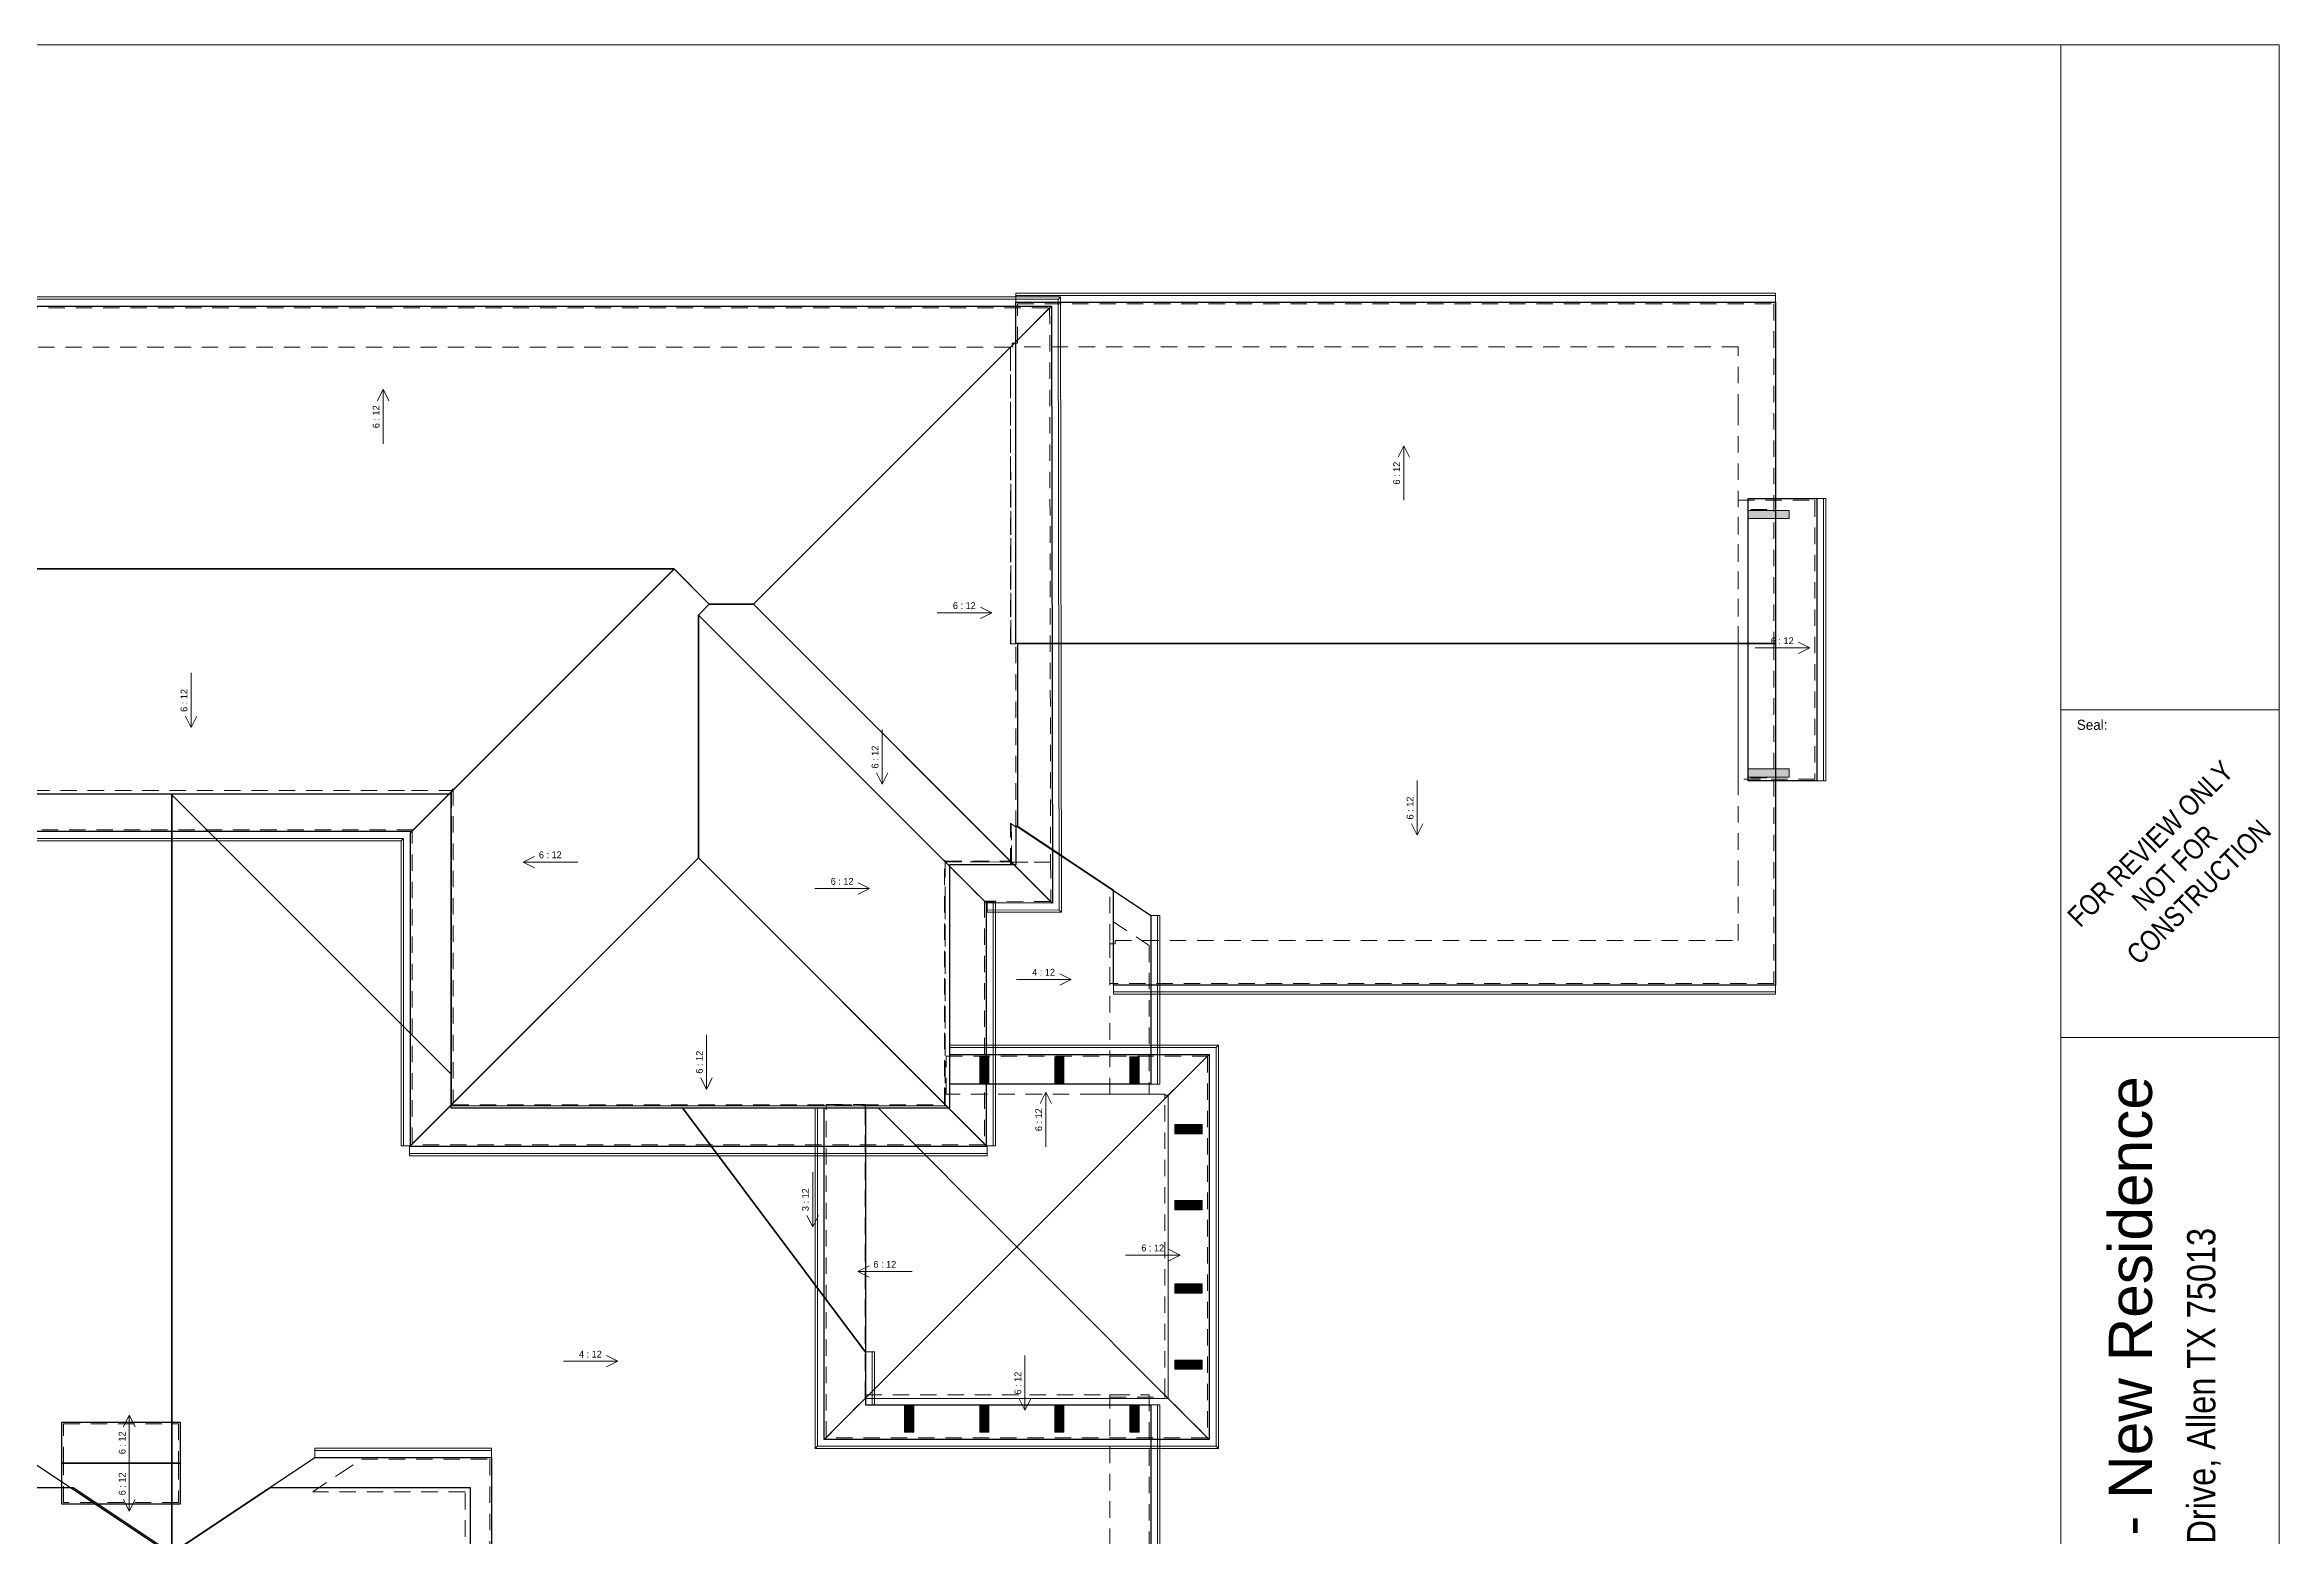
# Model space of a CAD drawing. Header units: inches. Extents: x 0.6 to 35.4, y -22.9 to 0.3.
# Drawn here: x 14.93 to 35.38, y -13.4 to 0.25 of the extents above; entities that cross this region are included whole.
import ezdxf

# ---------------------------------------------------------------- set-up
doc = ezdxf.new("R2010")
doc.units = ezdxf.units.IN
doc.header["$MEASUREMENT"] = 0
doc.linetypes.add('Dash', pattern=[0.225, 0.15, -0.075])
doc.layers.add('CAD_  Default', color=7, linetype='Continuous', lineweight=18, true_color=0x000000)
doc.layers.add('Layout Box Export Contents', color=7, linetype='Continuous', lineweight=0, true_color=0x000000)

# ---------------------------------------------------------------- blocks, each defined once
blk = doc.blocks.new('Shaped Corbel 1')
at = {"layer": 'Layout Box Export Contents', "color": 252, "linetype": 'Continuous', "lineweight": 0, "true_color": 0x969696, "transparency": 33554687}
blk.add_lwpolyline([(2.9, 18.5), (3, 18.5), (3, 18.4), (3, 0.1), (3, 0), (2.9, 0), (-2.9, 0), (-3, 0), (-3, 0.1), (-3, 18.4), (-3, 18.5), (-2.9, 18.5)], close=True, dxfattribs=at)
at = {"layer": 'Layout Box Export Contents', "color": 7, "linetype": 'Continuous', "lineweight": 0, "true_color": 0xffffff, "transparency": 33554687}
for points in [[(2.9, 18.5), (3, 18.4), (2.9, 18.5), (-3, 18.4)], [(-2.9, 18.5), (2.9, 18.5), (-2.9, 18.5), (-3, 18.4)], [(-2.9, 18.5), (-3, 18.4), (-2.9, 18.5), (-3, 18.5)], [(3, 18.4), (3, 0.1), (3, 18.4), (-3, 0.1)], [(-3, 0.1), (-3, 18.4), (-3, 0.1), (3, 18.4)], [(3, 18.5), (3, 18.4), (3, 18.5), (2.9, 18.5)], [(-2.9, 0), (-3, 0.1), (-2.9, 0), (2.9, 0)], [(2.9, 0), (-3, 0.1), (2.9, 0), (3, 0.1)], [(-2.9, 0), (-3, 0), (-2.9, 0), (-3, 0.1)], [(3, 0), (2.9, 0), (3, 0), (3, 0.1)]]:
    blk.add_solid(points, dxfattribs=at)
blk = doc.blocks.new('Elegant')
at = {"layer": 'Layout Box Export Contents', "color": 252, "linetype": 'Continuous', "lineweight": 0, "true_color": 0x969696, "transparency": 33554687}
for p, q in [((0.56, 8.9), (0.44, 8.5)), ((0.54, 7.58), (0.44, 7.45))]:
    blk.add_line(p, q, dxfattribs=at)
blk.add_lwpolyline([(-0.56, 13.88), (0.44, 13.88), (0.44, 0), (-0.56, 0)], close=True, dxfattribs=at)
for points in [[(0.44, 13.12), (0.56, 13), (0.56, 7.54)], [(0.56, 7.61), (0.44, 8.13), (0.56, 7.73), (0.44, 8.27), (0.56, 7.87), (0.44, 8.36), (0.56, 8.01), (0.44, 8.4), (0.56, 8.13)]]:
    blk.add_lwpolyline(points, dxfattribs=at)
at = {"layer": 'Layout Box Export Contents', "color": 7, "linetype": 'Continuous', "lineweight": 0, "true_color": 0xffffff, "transparency": 33554687}
for points in [[(-0.56, 0), (-0.56, 13.88), (-0.56, 0), (0.44, 13.88)], [(0.44, 13.88), (0.44, 0), (0.44, 13.88), (-0.56, 0)]]:
    blk.add_solid(points, dxfattribs=at)

msp = doc.modelspace()

# ---------------------------------------------------------------- linework, layer by layer
at = {"layer": 'CAD_  Default', "transparency": 33554687}
for p, q in [((0.625, 0.253), (35.385, 0.253)), ((33.385, 0.253), (33.385, -22.913)), ((35.385, 0.253), (35.385, -22.913)), ((33.385, -5.834), (35.385, -5.834))]:
    msp.add_line(p, q, dxfattribs=at)
msp.add_lwpolyline([(33.385, -8.834), (35.385, -8.834)], dxfattribs=at)
at = {"layer": 'Layout Box Export Contents', "color": 18, "linetype": 'Continuous', "lineweight": 18, "true_color": 0x000000, "transparency": 33554687}
for p, q in [((23.819, -2.042), (30.773, -2.042)), ((24.208, -2.077), (11.638, -2.077)), ((24.229, -2.056), (24.208, -2.077)), ((24.208, -2.077), (24.218, -7.667)), ((31.213, -6.484), (31.213, -3.901)), ((18.648, -9.165), (16.095, -6.612)), ((11.638, -7.012), (18.217, -7.012)), ((18.217, -7.012), (18.196, -7.033)), ((18.217, -7.012), (18.217, -9.824)), ((24.218, -7.667), (23.558, -7.665)), ((23.613, -9.824), (23.613, -7.595)), ((24.218, -7.667), (24.239, -7.688)), ((25.118, -7.716), (25.118, -9.262)), ((24.713, -8.417), (30.773, -8.417)), ((23.215, -8.926), (25.654, -8.926)), ((25.675, -8.905), (25.654, -8.926)), ((25.654, -8.926), (25.654, -12.575)), ((22.005, -12.575), (22.005, -9.479)), ((23.559, -9.896), (18.27, -9.896)), ((22.507, -11.712), (22.507, -12.197)), ((25.118, -12.197), (25.118, -14.749)), ((17.404, -12.615), (19.022, -12.615)), ((21.984, -12.596), (22.005, -12.575)), ((22.005, -12.575), (25.654, -12.575)), ((25.675, -12.596), (25.654, -12.575))]:
    msp.add_line(p, q, dxfattribs=at)
at = {"layer": 'Layout Box Export Contents', "color": 156, "linetype": 'Continuous', "lineweight": 18, "true_color": 0x004080, "transparency": 33554687}
for p, q in [((18.03, -2.901), (17.978, -3.005)), ((18.03, -2.901), (18.03, -3.401)), ((18.03, -2.901), (18.083, -3.005)), ((27.371, -3.417), (27.319, -3.521)), ((27.371, -3.417), (27.371, -3.917)), ((27.371, -3.417), (27.424, -3.521)), ((23.6, -4.947), (23.496, -4.895)), ((23.6, -4.947), (23.1, -4.947)), ((23.6, -4.947), (23.496, -4.999)), ((31.087, -5.268), (30.587, -5.268)), ((31.087, -5.268), (30.983, -5.216)), ((31.087, -5.268), (30.983, -5.32)), ((16.272, -5.997), (16.272, -5.497)), ((16.272, -5.997), (16.22, -5.893)), ((16.272, -5.997), (16.324, -5.893)), ((22.597, -6.516), (22.597, -6.016)), ((22.597, -6.516), (22.545, -6.412)), ((22.597, -6.516), (22.649, -6.412)), ((27.495, -6.982), (27.495, -6.482)), ((27.495, -6.982), (27.443, -6.878)), ((27.495, -6.982), (27.547, -6.878)), ((19.311, -7.228), (19.415, -7.176)), ((19.311, -7.228), (19.811, -7.228)), ((19.311, -7.228), (19.415, -7.28)), ((22.482, -7.471), (21.982, -7.471)), ((22.482, -7.471), (22.378, -7.418)), ((22.482, -7.471), (22.378, -7.523)), ((24.326, -8.302), (23.826, -8.302)), ((24.326, -8.302), (24.222, -8.25)), ((24.326, -8.302), (24.222, -8.354)), ((20.99, -9.309), (20.99, -8.809)), ((20.99, -9.309), (20.938, -9.204)), ((20.99, -9.309), (21.042, -9.204)), ((24.096, -9.335), (24.044, -9.439)), ((24.096, -9.335), (24.096, -9.835)), ((24.096, -9.335), (24.148, -9.439)), ((21.961, -10.567), (21.961, -10.067)), ((21.961, -10.567), (21.909, -10.463)), ((21.961, -10.567), (22.013, -10.463)), ((25.325, -10.825), (24.825, -10.825)), ((25.325, -10.825), (25.221, -10.773)), ((25.325, -10.825), (25.221, -10.877)), ((22.373, -10.975), (22.477, -10.923)), ((22.373, -10.975), (22.873, -10.975)), ((22.373, -10.975), (22.477, -11.028)), ((20.179, -11.797), (19.679, -11.797)), ((20.179, -11.797), (20.074, -11.745)), ((20.179, -11.797), (20.074, -11.849)), ((23.904, -12.246), (23.904, -11.746)), ((23.904, -12.246), (23.852, -12.142)), ((23.904, -12.246), (23.957, -12.142)), ((15.706, -12.292), (15.654, -12.396)), ((15.706, -12.292), (15.706, -12.792)), ((15.706, -12.292), (15.759, -12.396)), ((15.706, -13.168), (15.706, -12.668)), ((15.706, -13.168), (15.654, -13.064)), ((15.706, -13.168), (15.759, -13.064))]:
    msp.add_line(p, q, dxfattribs=at)
at = {"layer": 'Layout Box Export Contents', "color": 18, "linetype": 'Continuous', "lineweight": 18, "true_color": 0x000000, "transparency": 33554687}
for points in [[(23.819, -2.042), (23.819, -2.021), (30.773, -2.021), (30.773, -2.042), (30.773, -2.104), (23.819, -2.104)], [(11.617, -2.056), (24.229, -2.056), (24.239, -7.688), (23.558, -7.686), (23.558, -7.665), (23.558, -7.602), (24.155, -7.604), (24.146, -2.14), (11.7, -2.14), (11.7, -6.949), (18.279, -6.949), (18.279, -9.824), (18.217, -9.824), (18.196, -9.824), (18.196, -7.033), (11.617, -7.033)], [(31.151, -3.901), (31.213, -3.901), (31.234, -3.901), (31.234, -6.484), (31.213, -6.484), (31.151, -6.484)], [(23.55, -7.595), (23.613, -7.595), (23.633, -7.595), (23.633, -9.824), (23.613, -9.824), (23.55, -9.824)], [(25.056, -7.716), (25.118, -7.716), (25.139, -7.716), (25.139, -9.262), (25.118, -9.262), (25.056, -9.262)], [(24.713, -8.417), (24.713, -8.354), (30.773, -8.354), (30.773, -8.417), (30.773, -8.438), (24.713, -8.438)], [(21.984, -9.479), (22.005, -9.479), (22.067, -9.479), (22.067, -12.512), (25.591, -12.512), (25.591, -8.988), (23.215, -8.988), (23.215, -8.926), (23.215, -8.905), (25.675, -8.905), (25.675, -12.596), (21.984, -12.596)], [(18.27, -9.896), (18.27, -9.833), (23.559, -9.833), (23.559, -9.896), (23.559, -9.916), (18.27, -9.916)], [(22.507, -11.712), (22.528, -11.712), (22.528, -12.197), (22.507, -12.197), (22.445, -12.197), (22.445, -11.712)], [(25.118, -12.197), (25.139, -12.197), (25.139, -14.749), (25.118, -14.749), (25.056, -14.749), (25.056, -12.197)], [(17.404, -12.615), (17.404, -12.594), (19.022, -12.594), (19.022, -12.615), (19.022, -12.677), (17.404, -12.677)]]:
    msp.add_lwpolyline(points, close=True, dxfattribs=at)
at = {"layer": 'Layout Box Export Contents', "color": 18, "linetype": 'Continuous', "lineweight": 25, "true_color": 0x000000, "transparency": 33554687}
for points in [[(24.146, -2.14), (21.418, -4.867), (21.014, -4.867), (20.692, -4.545), (14.105, -4.545), (11.7, -2.14)], [(21.418, -4.867), (24.146, -2.14), (24.155, -7.604)], [(30.773, -2.104), (30.773, -5.229), (30.651, -5.229), (30.651, -5.229), (23.819, -5.229), (23.819, -2.479), (23.819, -2.479), (23.819, -2.104)], [(31.151, -6.484), (30.523, -6.484), (30.523, -3.901), (31.151, -3.901)], [(8.392, -6.97), (12.059, -4.525), (12.059, -6.604), (16.095, -6.604), (16.095, -13.558), (15.192, -12.956), (13.773, -12.956), (13.773, -12.956), (13.694, -12.956), (13.694, -13.113), (13.694, -13.113), (13.694, -14.524), (10.44, -12.354), (8.734, -12.354), (8.734, -12.521), (8.392, -12.521)], [(11.7, -6.949), (14.105, -4.545), (20.694, -4.545), (18.29, -6.949)], [(18.279, -6.96), (20.693, -4.546), (21.014, -4.867), (20.915, -4.967), (20.915, -7.189), (18.279, -9.824)], [(23.55, -7.602), (20.915, -4.967), (21.014, -4.867), (21.418, -4.867), (24.154, -7.603)], [(20.915, -7.189), (20.915, -4.967), (23.55, -7.602), (23.55, -9.824)], [(24.713, -8.354), (24.713, -7.977), (24.713, -7.977), (24.713, -7.488), (23.838, -6.904), (23.838, -5.229), (30.651, -5.229), (30.651, -5.229), (30.773, -5.229), (30.773, -8.354)], [(22.445, -11.713), (22.445, -12.197), (24.556, -12.197), (24.556, -12.197), (24.713, -12.197), (24.713, -12.197), (25.056, -12.197), (25.056, -14.749), (24.713, -14.977), (24.713, -14.977), (22.728, -16.3), (22.728, -15.018), (18.828, -15.018), (18.828, -12.956), (16.998, -12.956), (16.095, -13.558), (16.095, -6.604), (18.648, -6.604), (18.648, -9.4), (18.648, -9.4), (18.648, -9.479), (18.806, -9.479), (18.806, -9.479), (20.769, -9.479)], [(25.056, -9.262), (24.713, -9.262), (24.713, -9.262), (24.556, -9.262), (24.556, -9.262), (23.215, -9.262), (23.215, -7.25), (23.825, -7.25), (23.825, -6.895), (24.713, -7.488), (24.713, -7.488), (25.056, -7.716)], [(18.27, -9.833), (20.915, -7.189), (23.559, -9.833)], [(23.829, -10.75), (22.559, -9.479), (23.215, -9.479), (23.215, -8.988), (25.591, -8.988)], [(23.829, -10.75), (25.591, -8.988), (25.591, -12.512)], [(20.769, -9.479), (22.445, -9.479), (22.445, -11.713)], [(22.559, -9.479), (23.829, -10.75), (22.067, -12.512), (22.067, -9.479)], [(22.067, -12.512), (23.829, -10.75), (25.591, -12.512)], [(16.173, -12.73), (15.09, -12.73), (15.09, -12.354), (16.173, -12.354)], [(19.022, -14.679), (23.055, -14.679), (21.142, -16.591), (21.142, -16.591), (20.672, -17.061), (20.202, -16.591), (20.202, -16.591), (18.755, -15.144), (18.755, -15.144), (18.513, -14.903), (13.564, -14.903), (13.564, -12.677), (14.755, -12.677), (15.176, -12.958), (15.176, -12.958), (16.079, -13.56), (16.982, -12.958), (16.982, -12.958), (17.404, -12.677), (19.022, -12.677)], [(15.09, -12.73), (16.173, -12.73), (16.173, -13.106), (15.09, -13.106)]]:
    msp.add_lwpolyline(points, close=True, dxfattribs=at)
at = {"layer": 'Layout Box Export Contents', "color": 176, "linetype": 'Dash', "lineweight": 18, "true_color": 0x000080, "transparency": 33554687}
for points in [[(24.13, -2.155), (23.771, -2.515), (12.075, -2.515), (11.716, -2.155)], [(24.13, -2.155), (24.139, -7.228), (23.78, -7.228), (23.779, -6.878), (23.822, -6.907), (23.822, -5.232), (23.776, -5.232), (23.771, -2.514), (24.13, -2.155)], [(23.787, -2.479), (23.835, -2.479), (23.835, -2.12), (30.758, -2.12), (30.758, -5.229), (30.655, -5.229), (30.431, -5.229), (30.431, -3.094), (30.431, -2.512), (29.547, -2.512), (23.787, -2.512)], [(23.771, -5.232), (23.771, -2.515), (23.771, -2.515), (23.771, -2.514), (23.771, -2.515), (23.776, -5.232)], [(31.135, -3.917), (31.135, -6.469), (30.431, -6.469), (30.431, -3.917)], [(30.758, -8.339), (24.681, -8.339), (24.681, -7.977), (24.729, -7.977), (24.729, -7.947), (30.431, -7.947), (30.431, -7.365), (30.431, -5.229), (30.647, -5.229), (30.758, -5.229)], [(18.305, -6.934), (11.716, -6.934), (12.075, -6.574), (18.29, -6.574), (18.665, -6.574)], [(18.295, -6.944), (18.305, -6.934), (18.654, -6.585), (18.654, -6.96), (18.654, -9.449), (18.295, -9.809)], [(18.669, -6.559), (18.669, -9.434), (18.654, -9.449), (18.654, -6.96), (18.654, -6.574)], [(23.779, -7.228), (23.78, -7.229), (23.78, -7.252), (23.771, -7.252), (23.771, -6.873), (23.779, -6.878), (23.78, -7.228)], [(23.175, -7.22), (23.175, -7.602), (23.175, -9.449), (23.167, -9.441), (23.167, -7.211)], [(23.534, -7.587), (23.174, -7.227), (23.551, -7.227), (23.779, -7.228), (24.139, -7.588)], [(23.175, -7.22), (23.771, -7.22), (23.779, -7.228), (23.551, -7.227), (23.182, -7.227)], [(23.534, -9.809), (23.175, -9.449), (23.175, -7.602), (23.175, -7.227), (23.534, -7.587)], [(24.139, -7.588), (23.803, -7.252), (23.779, -7.228), (24.139, -7.228), (24.14, -7.588)], [(23.803, -7.252), (23.78, -7.252), (23.78, -7.229)], [(24.713, -7.488), (24.713, -7.775), (25.04, -7.993), (25.04, -9.354), (24.713, -9.354), (24.681, -9.354), (24.681, -7.947), (24.681, -7.947), (24.681, -7.466)], [(23.183, -9.004), (25.576, -9.004), (25.216, -9.363), (25.184, -9.363), (25.184, -9.354), (24.681, -9.354), (24.56, -9.354), (24.56, -9.354), (23.183, -9.354)], [(25.576, -12.497), (25.216, -12.137), (25.216, -9.363), (25.576, -9.004)], [(25.184, -9.396), (25.184, -9.363), (25.216, -9.363)], [(25.184, -12.104), (25.184, -9.396), (25.216, -9.363), (25.216, -12.137)], [(18.286, -9.817), (18.645, -9.458), (23.184, -9.458), (23.543, -9.817)], [(18.665, -9.439), (18.665, -9.449), (23.167, -9.449), (23.167, -9.441), (23.184, -9.458), (18.645, -9.458)], [(22.083, -9.447), (22.442, -9.447), (22.442, -9.479), (22.442, -12.137), (22.083, -12.497)], [(22.445, -11.713), (22.445, -12.135), (22.442, -12.137), (22.442, -9.479), (22.442, -9.447), (22.445, -9.447)], [(22.083, -12.497), (22.442, -12.137), (25.216, -12.137), (25.576, -12.497)], [(22.445, -12.135), (22.445, -12.104), (24.681, -12.104), (24.681, -12.127), (25.184, -12.127), (25.184, -12.104), (25.216, -12.137), (22.442, -12.137)], [(24.713, -12.104), (25.04, -12.104), (25.04, -14.472), (25.009, -14.493), (24.713, -14.69), (24.713, -14.977), (24.681, -14.999), (24.681, -14.479), (24.681, -12.104)], [(15.105, -12.37), (16.157, -12.37), (16.157, -12.73), (15.105, -12.73)], [(16.157, -13.09), (15.105, -13.09), (15.105, -12.73), (16.157, -12.73)], [(19.006, -14.694), (23.039, -14.694), (23.039, -14.694), (22.717, -15.017), (22.717, -15.054), (18.822, -15.054), (18.822, -15.054), (18.664, -15.054), (18.513, -14.903), (18.755, -14.903), (18.755, -14.903), (18.779, -14.903), (18.779, -12.991), (17.385, -12.991), (17.629, -12.828), (17.832, -12.693), (19.006, -12.693)]]:
    msp.add_lwpolyline(points, close=True, dxfattribs=at)

# ---------------------------------------------------------------- block references
at = {"layer": 'Layout Box Export Contents', "linetype": 'Continuous', "lineweight": 0, "transparency": 33554687}
for name, p, xscale, yscale, rotation in [('Elegant', (30.898, -4.042), 0.07407407462596893, 0.02702702581882477, 90), ('Shaped Corbel 1', (25.526, -11.131), 0.01388888930281003, 0.01351351290941238, 89.99999999999997)]:
    msp.add_blockref(name, p, dxfattribs=dict(at, xscale=xscale, yscale=yscale, rotation=rotation))
at = {"layer": 'Layout Box Export Contents', "linetype": 'Continuous', "lineweight": 25, "transparency": 33554687}
for name, p, xscale, yscale, rotation in [('Elegant', (30.898, -6.417), -0.07407407462596893, 0.02702702581882477, 90), ('Shaped Corbel 1', (23.532, -9.012), -0.01388888930281003, 0.01351351290941238, 180), ('Shaped Corbel 1', (24.219, -9.012), -0.01388888930281003, 0.01351351290941238, 180), ('Shaped Corbel 1', (24.907, -9.012), -0.01388888930281003, 0.01351351290941238, 180), ('Shaped Corbel 1', (25.526, -9.673), 0.01388888930281003, 0.01351351290941238, 89.99999999999997), ('Shaped Corbel 1', (25.526, -10.369), -0.01388888930281003, 0.01351351290941238, 89.99999999999997), ('Shaped Corbel 1', (25.526, -11.828), -0.01388888930281003, 0.01351351290941238, 89.99999999999997)]:
    msp.add_blockref(name, p, dxfattribs=dict(at, xscale=xscale, yscale=yscale, rotation=rotation))
at = {"layer": 'Layout Box Export Contents', "linetype": 'Continuous', "lineweight": 25, "transparency": 33554687, "xscale": 0.01388888930281003, "yscale": 0.01351351290941238}
for p in [(22.844, -12.447), (23.532, -12.447), (24.219, -12.447), (24.907, -12.447)]:
    msp.add_blockref('Shaped Corbel 1', p, dxfattribs=at)

# ---------------------------------------------------------------- texts
at = {"layer": 'CAD_  Default', "color": 250, "true_color": 0x414141, "transparency": 33554687, "insert": (33.532, -5.926), "char_height": 0.10287, "attachment_point": 1}
msp.add_mtext('{\\fChief Blueprint|b0|i0|p34;\\C250;\\H0.128914;\\H0.712x;Seal:}', dxfattribs=at)
at = {"layer": 'CAD_  Default', "transparency": 33554687, "insert": (34.139, -6.994), "char_height": 0.1875, "width": 2.23727, "attachment_point": 2, "rotation": 45}
msp.add_mtext('{\\fArial Narrow|b0|i0|p34;\\C18;\\H0.261872;\\H0.716x;FOR REVIEW ONLY\\fArial Narrow|b0|i0|p34;\\C18;\\H0.261872;\\H0.716x;\\P\\fArial Narrow|b0|i0|p34;\\C18;\\H0.261872;\\H0.716x;NOT FOR\\fArial Narrow|b0|i0|p34;\\C18;\\H0.261872;\\H0.716x;\\P\\fArial Narrow|b0|i0|p34;\\C18;\\H0.261872;\\H0.716x;CONSTRUCTION}', dxfattribs=at)
at = {"layer": 'CAD_  Default', "color": 4, "true_color": 0x00ffff, "transparency": 33554687, "insert": (33.824, -16.005), "char_height": 0.39551, "width": 7.17106, "attachment_point": 1, "rotation": 90}
msp.add_mtext('{\\fArial|b0|i0|p34;\\C18;\\H0.552385;\\H0.716x;Indrasena - New Residence}', dxfattribs=at)
at = {"layer": 'CAD_  Default', "color": 250, "true_color": 0x414141, "transparency": 33554687, "insert": (34.541, -14.753), "char_height": 0.2592, "width": 5.71689, "attachment_point": 1, "rotation": 90}
msp.add_mtext('{\\fArial Narrow|b0|i0|p34;\\C250;\\H0.362011;\\H0.716x;817 Brett Drive, Allen TX 75013}', dxfattribs=at)
at = {"layer": 'Layout Box Export Contents', "color": 156, "linetype": 'Continuous', "lineweight": 18, "true_color": 0x004080, "transparency": 33554687, "char_height": 0.0625, "width": 0.21937, "attachment_point": 7, "rotation": 90}
for s, insert in [('\\fChief Blueprint|b0|i0|c0|p0;6 : 12\\P', (17.997, -3.257)), ('\\fChief Blueprint|b0|i0|c0|p0;6 : 12\\P', (27.338, -3.773)), ('\\fChief Blueprint|b0|i0|c0|p0;6 : 12\\P', (16.239, -5.853)), ('\\fChief Blueprint|b0|i0|c0|p0;6 : 12\\P', (22.564, -6.372)), ('\\fChief Blueprint|b0|i0|c0|p0;6 : 12\\P', (27.461, -6.838)), ('\\fChief Blueprint|b0|i0|c0|p0;6 : 12\\P', (20.956, -9.165)), ('\\fChief Blueprint|b0|i0|c0|p0;6 : 12\\P', (24.062, -9.691)), ('\\fChief Blueprint|b0|i0|c0|p0;3 : 12\\P', (21.926, -10.423)), ('\\fChief Blueprint|b0|i0|c0|p0;6 : 12\\P', (23.871, -12.102)), ('\\fChief Blueprint|b0|i0|c0|p0;6 : 12\\P', (15.673, -12.648)), ('\\fChief Blueprint|b0|i0|c0|p0;6 : 12\\P', (15.673, -13.024))]:
    msp.add_mtext(s, dxfattribs=dict(at, insert=insert))
at = {"layer": 'Layout Box Export Contents', "color": 156, "linetype": 'Continuous', "lineweight": 18, "true_color": 0x004080, "transparency": 33554687, "char_height": 0.0625, "width": 0.21937, "attachment_point": 7}
for s, insert in [('\\fChief Blueprint|b0|i0|c0|p0;6 : 12\\P', (23.244, -4.913)), ('\\fChief Blueprint|b0|i0|c0|p0;6 : 12\\P', (30.731, -5.234)), ('\\fChief Blueprint|b0|i0|c0|p0;6 : 12\\P', (19.455, -7.194)), ('\\fChief Blueprint|b0|i0|c0|p0;6 : 12\\P', (22.126, -7.437)), ('\\fChief Blueprint|b0|i0|c0|p0;4 : 12\\P', (23.97, -8.268)), ('\\fChief Blueprint|b0|i0|c0|p0;6 : 12\\P', (24.969, -10.792)), ('\\fChief Blueprint|b0|i0|c0|p0;6 : 12\\P', (22.517, -10.942)), ('\\fChief Blueprint|b0|i0|c0|p0;4 : 12\\P', (19.822, -11.763))]:
    msp.add_mtext(s, dxfattribs=dict(at, insert=insert))

doc.saveas('drawing.dxf')
